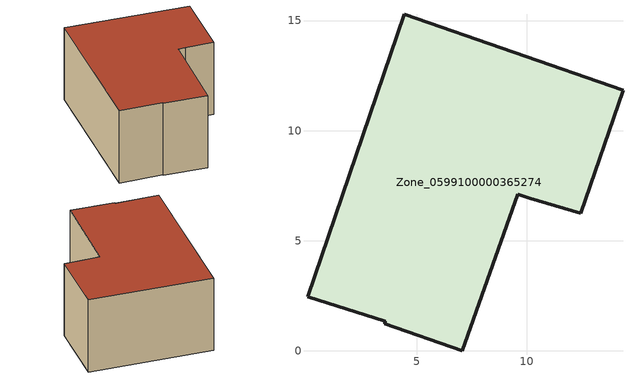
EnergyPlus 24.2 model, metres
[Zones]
Zone_0599100000365274
 floor ground (C_G): 3.58,1.35 0.04,2.46 4.44,15.3 14.37,11.84 12.46,6.25 10.14,6.94 9.58,7.11 7.07,0 3.54,1.23 z0
 wall outside (C_F): 0.04,2.46 3.58,1.35 3.54,1.23 7.07,0 9.58,7.11 10.14,6.94 12.46,6.25 14.37,11.84 4.44,15.3 0.04,2.46 z0:6.7
 roof outside (C_R): 9.58,7.11 10.14,6.94 12.46,6.25 14.37,11.84 4.44,15.3 0.04,2.46 3.58,1.35 3.54,1.23 7.07,0 z6.7
[BUILDING]
Pand.0599100000365274: North Axis=0; Terrain=City; Loads Convergence Tolerance Value=0.04; Temperature Convergence Tolerance Value=0.4; Solar Distribution=FullExterior; Maximum Number of Warmup Days=25; Minimum Number of Warmup Days=1
[Site:Location]
Rotterdam.The.Hague.AP_ZH_NLD Design_Conditions: Latitude=51.96; Longitude=4.45; Time Zone=1; Elevation=-4.5
[SITE:GROUNDTEMPERATURE:BUILDINGSURFACE]
18, 18, 18, 18, 18, 18, 18, 18, 18, 18, 18, 18
[MATERIAL] Thermal Absorptance=0.9; Solar Absorptance=0.7; Visible Absorptance=0.7
Name | Roughness | Thickness | Conductivity | Density | Specific Heat
G.D.1992-2005 | MediumSmooth | 0.15 | 0.06 | 540 | 1210
F.D.1992-2005 | Rough | 0.3 | 0.12 | 1920 | 840
R.D.1992-2005 | MediumRough | 0.2 | 0.08 | 1500 | 1000
[CONSTRUCTION]
C_G: G.D.1992-2005
C_F: F.D.1992-2005
C_R: R.D.1992-2005
[ZONE]
Zone_0599100000365274: Type=1; Multiplier=1; Ceiling Height=Autocalculate; Volume=Autocalculate; Floor Area=autocalculate; Part of Total Floor Area=Yes
[ZONEINFILTRATION:DESIGNFLOWRATE]
Infil_Zone_0599100000365274: Zone or ZoneList or Space or SpaceList=Zone_0599100000365274; Schedule=AlwaysOn; Design Flow Rate Calculation Method=Flow/Area; Flow Rate per Floor Area=0.0021; Constant Term Coefficient=1; Temperature Term Coefficient=0; Velocity Term Coefficient=0; Velocity Squared Term Coefficient=0
[HVACTEMPLATE:ZONE:IDEALLOADSAIRSYSTEM]
Zone_0599100000365274: Maximum Heating Supply Air Temperature=50; Minimum Cooling Supply Air Temperature=13; Maximum Heating Supply Air Humidity Ratio=0.0156; Minimum Cooling Supply Air Humidity Ratio=0.0077; Heating Limit=NoLimit; Cooling Limit=NoLimit; Dehumidification Control Type=ConstantSensibleHeatRatio; Cooling Sensible Heat Ratio=0.7; Dehumidification Setpoint=60; Humidification Control Type=None; Humidification Setpoint=30; Outdoor Air Method=None; Outdoor Air Flow Rate per Person=0.00944; Outdoor Air Flow Rate per Zone Floor Area=0; Outdoor Air Flow Rate per Zone=0; Demand Controlled Ventilation Type=None; Outdoor Air Economizer Type=NoEconomizer; Heat Recovery Type=None; Sensible Heat Recovery Effectiveness=0.7; Latent Heat Recovery Effectiveness=0.65
[ZONECONTROL:THERMOSTAT]
ThermostatControl_Zone_0599100000365274: Zone or ZoneList=Zone_0599100000365274; Control Type Schedule=DualSetpointControlType; Control 1=Thermostat_Zone_0599100000365274; Temperature Difference Between Cutout And Setpoint=0
[THERMOSTATSETPOINT:DUALSETPOINT]
Thermostat_Zone_0599100000365274: Heating Setpoint Temperature Schedule=HeatingSetpoint_Zone_0599100000365274; Cooling Setpoint Temperature Schedule=CoolingSetpoint_Zone_0599100000365274
[SCHEDULE:COMPACT]
HeatingSetpoint_Zone_0599100000365274: Through: 12/31, For: AllDays, Until: 24:00, 21
CoolingSetpoint_Zone_0599100000365274: Through: 12/31, For: AllDays, Until: 24:00, 24
DualSetpointControlType: Through: 12/31, For: AllDays, Until: 24:00, 4
AlwaysOn: Through: 12/31, For: AllDays, Until: 24:00, 1
